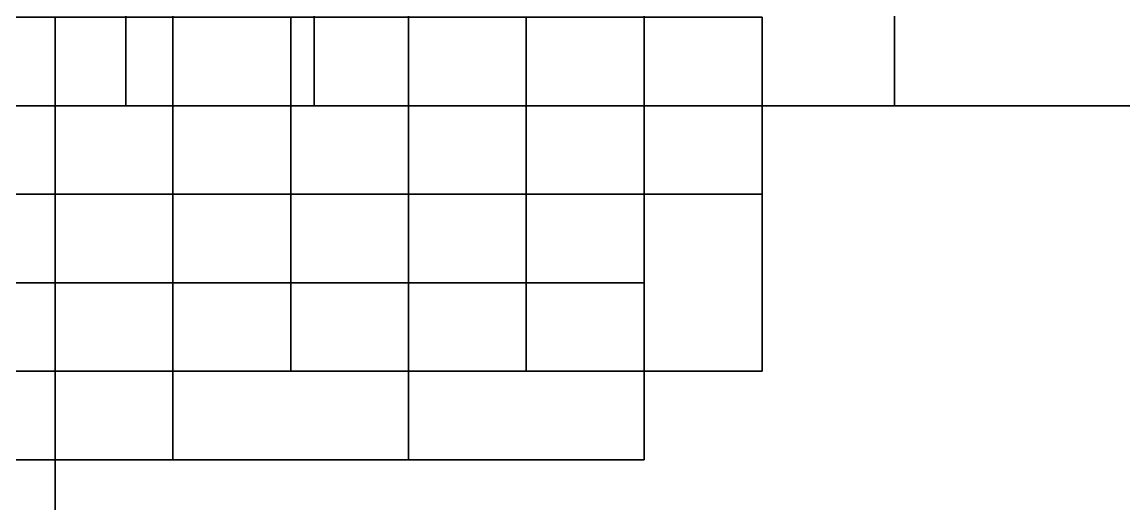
# Model space of a CAD drawing. Extents: x -2.5 to 67.5, y -27.5 to 12.5.
# Drawn here: x 37.27 to 45.06, y -7.81 to -4.41 of the extents above; entities that cross this region are included whole.
import ezdxf

# ---------------------------------------------------------------- set-up
doc = ezdxf.new("R2010")
doc.units = 0
doc.layers.add('M0', color=13, linetype='CONTINUOUS')
doc.layers.add('M1', color=11, linetype='CONTINUOUS')

msp = doc.modelspace()

# ---------------------------------------------------------------- linework, layer by layer
at = {"layer": 'M0', "color": 135}
for points in [[(36.875, -5), (36.875, -3.75), (38.333, -3.75), (38.333, -5)], [(36.875, -3.75, 1), (36.875, -5, 1), (38.333, -5, 1), (38.333, -3.75, 1)], [(38.333, -5), (38.333, -3.75), (38.333, -3.75, 1), (38.333, -5, 1)], [(38.333, -3.75), (38.333, -5), (38.333, -5, 1), (38.333, -3.75, 1)], [(38.333, -5), (38.333, -3.75), (40, -3.75), (40, -5)], [(38.333, -3.75, 1), (38.333, -5, 1), (40, -5, 1), (40, -3.75, 1)], [(40, -5), (40, -3.75), (40, -3.75, 1), (40, -5, 1)], [(40, -3.75), (40, -5), (40, -5, 1), (40, -3.75, 1)], [(40, -5), (40, -3.75), (41.667, -3.75), (41.667, -5)], [(40, -3.75, 1), (40, -5, 1), (41.667, -5, 1), (41.667, -3.75, 1)], [(41.667, -5), (41.667, -3.75), (41.667, -3.75, 1), (41.667, -5, 1)], [(41.667, -3.75), (41.667, -5), (41.667, -5, 1), (41.667, -3.75, 1)], [(41.667, -5), (41.667, -3.75), (43.438, -3.75), (43.438, -5)], [(41.667, -3.75, 1), (41.667, -5, 1), (43.438, -5, 1), (43.438, -3.75, 1)], [(43.438, -5), (43.438, -3.75), (43.438, -3.75, 1), (43.438, -5, 1)], [(43.438, -3.75), (43.438, -5), (43.438, -5, 1), (43.438, -3.75, 1)], [(43.438, -5), (43.438, -3.75), (45.313, -3.75), (45.313, -5)], [(43.438, -3.75, 1), (43.438, -5, 1), (45.313, -5, 1), (45.313, -3.75, 1)], [(37.5, -5.625), (36.25, -5.625), (36.25, -4.375), (37.5, -4.375)], [(36.25, -5.625, 1), (37.5, -5.625, 1), (37.5, -4.375, 1), (36.25, -4.375, 1)], [(37.5, -5.625, 1), (37.5, -5.625), (37.5, -4.375), (37.5, -4.375, 1)], [(37.5, -5.625), (37.5, -5.625, 1), (37.5, -4.375, 1), (37.5, -4.375)], [(39.167, -5.625), (37.5, -5.625), (37.5, -4.375), (39.167, -4.375)], [(37.5, -5.625, 1), (39.167, -5.625, 1), (39.167, -4.375, 1), (37.5, -4.375, 1)], [(39.167, -5.625, 1), (39.167, -5.625), (39.167, -4.375), (39.167, -4.375, 1)], [(39.167, -5.625), (39.167, -5.625, 1), (39.167, -4.375, 1), (39.167, -4.375)], [(40.833, -5.625), (39.167, -5.625), (39.167, -4.375), (40.833, -4.375)], [(39.167, -5.625, 1), (40.833, -5.625, 1), (40.833, -4.375, 1), (39.167, -4.375, 1)], [(40.833, -5.625, 1), (40.833, -5.625), (40.833, -4.375), (40.833, -4.375, 1)], [(40.833, -5.625), (40.833, -5.625, 1), (40.833, -4.375, 1), (40.833, -4.375)], [(42.5, -5.625), (40.833, -5.625), (40.833, -4.375), (42.5, -4.375)], [(40.833, -5.625, 1), (42.5, -5.625, 1), (42.5, -4.375, 1), (40.833, -4.375, 1)], [(42.5, -5.625, 1), (42.5, -5.625), (42.5, -4.375), (42.5, -4.375, 1)], [(36.875, -5), (36.875, -5, 1), (38.333, -5, 1), (38.333, -5)], [(36.875, -6.25), (36.875, -5), (38.333, -5), (38.333, -6.25)], [(36.875, -5, 1), (36.875, -6.25, 1), (38.333, -6.25, 1), (38.333, -5, 1)], [(36.875, -5, 1), (36.875, -5), (38.333, -5), (38.333, -5, 1)], [(38.333, -6.25), (38.333, -5), (38.333, -5, 1), (38.333, -6.25, 1)], [(38.333, -5), (38.333, -6.25), (38.333, -6.25, 1), (38.333, -5, 1)], [(38.333, -5), (38.333, -5, 1), (40, -5, 1), (40, -5)], [(38.333, -6.25), (38.333, -5), (40, -5), (40, -6.25)], [(38.333, -5, 1), (38.333, -6.25, 1), (40, -6.25, 1), (40, -5, 1)], [(38.333, -5, 1), (38.333, -5), (40, -5), (40, -5, 1)], [(40, -6.25), (40, -5), (40, -5, 1), (40, -6.25, 1)], [(40, -5), (40, -6.25), (40, -6.25, 1), (40, -5, 1)], [(40, -5), (40, -5, 1), (41.667, -5, 1), (41.667, -5)], [(40, -6.25), (40, -5), (41.667, -5), (41.667, -6.25)], [(40, -5, 1), (40, -6.25, 1), (41.667, -6.25, 1), (41.667, -5, 1)], [(40, -5, 1), (40, -5), (41.667, -5), (41.667, -5, 1)], [(41.667, -6.25), (41.667, -5), (41.667, -5, 1), (41.667, -6.25, 1)], [(41.667, -5, 1), (41.667, -5), (43.438, -5), (43.438, -5, 1)], [(43.438, -5, 1), (43.438, -5), (45.313, -5), (45.313, -5, 1)], [(37.5, -5.625), (36.25, -5.625), (36.25, -5.625, 1), (37.5, -5.625, 1)], [(37.5, -6.875), (36.25, -6.875), (36.25, -5.625), (37.5, -5.625)], [(36.25, -6.875, 1), (37.5, -6.875, 1), (37.5, -5.625, 1), (36.25, -5.625, 1)], [(36.25, -5.625), (37.5, -5.625), (37.5, -5.625, 1), (36.25, -5.625, 1)], [(37.5, -6.875, 1), (37.5, -6.875), (37.5, -5.625), (37.5, -5.625, 1)], [(39.167, -5.625), (37.5, -5.625), (37.5, -5.625, 1), (39.167, -5.625, 1)], [(37.5, -6.875), (37.5, -6.875, 1), (37.5, -5.625, 1), (37.5, -5.625)], [(39.167, -6.875), (37.5, -6.875), (37.5, -5.625), (39.167, -5.625)], [(37.5, -6.875, 1), (39.167, -6.875, 1), (39.167, -5.625, 1), (37.5, -5.625, 1)], [(37.5, -5.625), (39.167, -5.625), (39.167, -5.625, 1), (37.5, -5.625, 1)], [(39.167, -6.875, 1), (39.167, -6.875), (39.167, -5.625), (39.167, -5.625, 1)], [(40.833, -5.625), (39.167, -5.625), (39.167, -5.625, 1), (40.833, -5.625, 1)], [(39.167, -6.875), (39.167, -6.875, 1), (39.167, -5.625, 1), (39.167, -5.625)], [(40.833, -6.875), (39.167, -6.875), (39.167, -5.625), (40.833, -5.625)], [(39.167, -6.875, 1), (40.833, -6.875, 1), (40.833, -5.625, 1), (39.167, -5.625, 1)], [(39.167, -5.625), (40.833, -5.625), (40.833, -5.625, 1), (39.167, -5.625, 1)], [(40.833, -6.875, 1), (40.833, -6.875), (40.833, -5.625), (40.833, -5.625, 1)], [(42.5, -5.625), (40.833, -5.625), (40.833, -5.625, 1), (42.5, -5.625, 1)], [(40.833, -6.875), (40.833, -6.875, 1), (40.833, -5.625, 1), (40.833, -5.625)], [(42.5, -6.875), (40.833, -6.875), (40.833, -5.625), (42.5, -5.625)], [(40.833, -6.875, 1), (42.5, -6.875, 1), (42.5, -5.625, 1), (40.833, -5.625, 1)], [(40.833, -5.625), (42.5, -5.625), (42.5, -5.625, 1), (40.833, -5.625, 1)], [(42.5, -6.875, 1), (42.5, -6.875), (42.5, -5.625), (42.5, -5.625, 1)], [(36.875, -6.25), (36.875, -6.25, 1), (38.333, -6.25, 1), (38.333, -6.25)], [(36.875, -7.5), (36.875, -6.25), (38.333, -6.25), (38.333, -7.5)], [(36.875, -6.25, 1), (36.875, -7.5, 1), (38.333, -7.5, 1), (38.333, -6.25, 1)], [(36.875, -6.25, 1), (36.875, -6.25), (38.333, -6.25), (38.333, -6.25, 1)], [(38.333, -7.5), (38.333, -6.25), (38.333, -6.25, 1), (38.333, -7.5, 1)], [(38.333, -6.25), (38.333, -7.5), (38.333, -7.5, 1), (38.333, -6.25, 1)], [(38.333, -6.25), (38.333, -6.25, 1), (40, -6.25, 1), (40, -6.25)], [(38.333, -7.5), (38.333, -6.25), (40, -6.25), (40, -7.5)], [(38.333, -6.25, 1), (38.333, -7.5, 1), (40, -7.5, 1), (40, -6.25, 1)], [(38.333, -6.25, 1), (38.333, -6.25), (40, -6.25), (40, -6.25, 1)], [(40, -7.5), (40, -6.25), (40, -6.25, 1), (40, -7.5, 1)], [(40, -6.25), (40, -7.5), (40, -7.5, 1), (40, -6.25, 1)], [(40, -6.25), (40, -6.25, 1), (41.667, -6.25, 1), (41.667, -6.25)], [(40, -7.5), (40, -6.25), (41.667, -6.25), (41.667, -7.5)], [(40, -6.25, 1), (40, -7.5, 1), (41.667, -7.5, 1), (41.667, -6.25, 1)], [(40, -6.25, 1), (40, -6.25), (41.667, -6.25), (41.667, -6.25, 1)], [(41.667, -7.5), (41.667, -6.25), (41.667, -6.25, 1), (41.667, -7.5, 1)], [(37.5, -6.875), (36.25, -6.875), (36.25, -6.875, 1), (37.5, -6.875, 1)], [(37.5, -8.472), (36.25, -8.472), (36.25, -6.875), (37.5, -6.875)], [(36.25, -8.472, 1), (37.5, -8.472, 1), (37.5, -6.875, 1), (36.25, -6.875, 1)], [(36.25, -6.875), (37.5, -6.875), (37.5, -6.875, 1), (36.25, -6.875, 1)], [(37.5, -8.472, 1), (37.5, -8.472), (37.5, -6.875), (37.5, -6.875, 1)], [(37.5, -6.875), (39.167, -6.875), (39.167, -6.875, 1), (37.5, -6.875, 1)], [(39.167, -6.875), (40.833, -6.875), (40.833, -6.875, 1), (39.167, -6.875, 1)], [(40.833, -6.875), (42.5, -6.875), (42.5, -6.875, 1), (40.833, -6.875, 1)], [(36.875, -7.5, 1), (36.875, -7.5), (38.333, -7.5), (38.333, -7.5, 1)], [(38.333, -7.5, 1), (38.333, -7.5), (40, -7.5), (40, -7.5, 1)], [(40, -7.5, 1), (40, -7.5), (41.667, -7.5), (41.667, -7.5, 1)]]:
    msp.add_3dface(points, dxfattribs=at)
at = {"layer": 'M1', "color": 10}
for points in [[(36.667, -5, 1.75), (36.667, -3.75, 1.75), (38, -3.75, 1.75), (38, -5, 1.75)], [(36.667, -3.75, 3), (36.667, -5, 3), (38, -5, 3), (38, -3.75, 3)], [(38, -5, 1.75), (38, -3.75, 1.75), (38, -3.75, 3), (38, -5, 3)], [(38, -3.75, 1.75), (38, -5, 1.75), (38, -5, 3), (38, -3.75, 3)], [(38, -5, 1.75), (38, -3.75, 1.75), (39.333, -3.75, 1.75), (39.333, -5, 1.75)], [(38, -3.75, 3), (38, -5, 3), (39.333, -5, 3), (39.333, -3.75, 3)], [(39.333, -5, 1.75), (39.333, -3.75, 1.75), (39.333, -3.75, 3), (39.333, -5, 3)], [(36.667, -5, 3), (36.667, -5, 1.75), (38, -5, 1.75), (38, -5, 3)], [(38, -5, 3), (38, -5, 1.75), (39.333, -5, 1.75), (39.333, -5, 3)]]:
    msp.add_3dface(points, dxfattribs=at)

doc.saveas('drawing.dxf')
